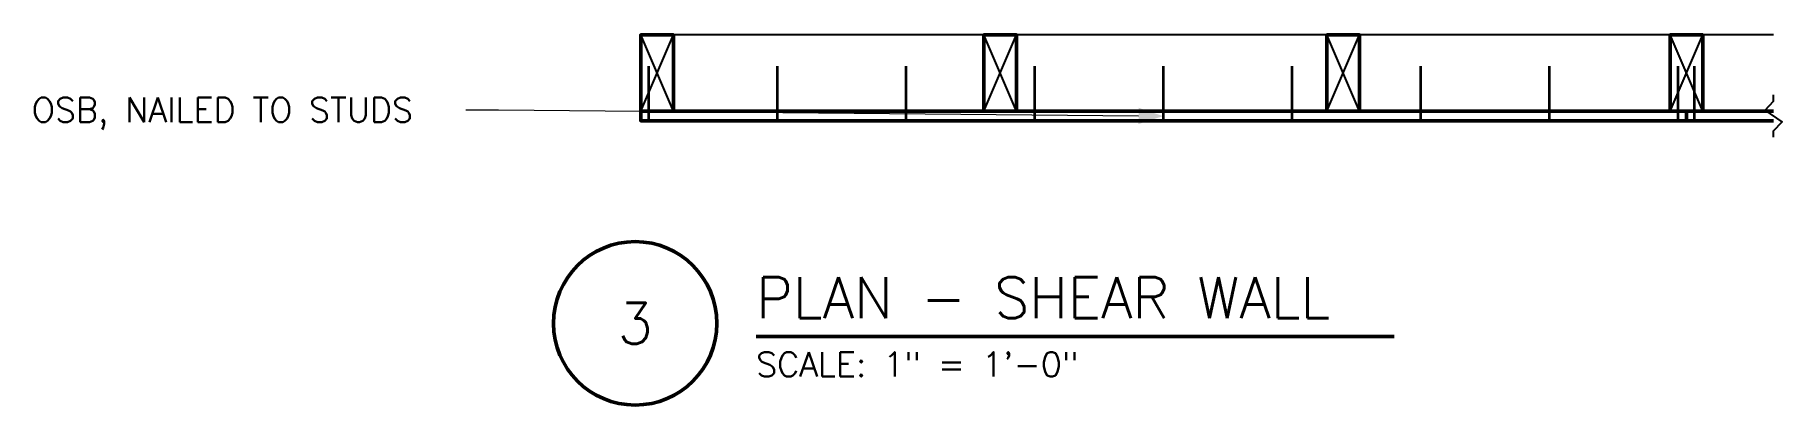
# Model space of a CAD drawing. Header units: inches. Extents: x -27.8 to 52.4, y -17 to 0.
import ezdxf
from ezdxf.enums import TextEntityAlignment as Align

# ---------------------------------------------------------------- set-up
doc = ezdxf.new("R2010")
doc.units = ezdxf.units.IN
doc.header["$MEASUREMENT"] = 0
for name, color, linetype, lineweight in [('S-ANNO-NOTE', 7, 'CONTINUOUS', 18), ('S-ANNO-TTLB', 7, 'CONTINUOUS', 50), ('S-DETL-BRKL', 7, 'CONTINUOUS', 25), ('S-DETL-BYND', 7, 'CONTINUOUS', 25), ('S-DETL-CUT', 7, 'CONTINUOUS', 50), ('S-DETL-STL', 7, 'CONTINUOUS', 35)]:
    doc.layers.add(name, color=color, linetype=linetype, lineweight=lineweight)
doc.styles.add('KERF', font='romans.shx')

msp = doc.modelspace()

# ---------------------------------------------------------------- hatches: boundary and pattern name
at = {"layer": 'S-ANNO-NOTE', "lineweight": 50}
msp.add_hatch(color=256, dxfattribs=at).paths.add_polyline_path([(23.976563, -3.726563), (22.855167, -3.340916), (22.848059, -4.090883)])

# ---------------------------------------------------------------- linework, layer by layer
at = {"layer": 'S-ANNO-NOTE', "lineweight": 18}
msp.add_lwpolyline([(-8.02, -3.4375), (-6.52, -3.4375), (22.851613, -3.7159)], dxfattribs=at)
at = {"layer": 'S-ANNO-TTLB', "lineweight": 50}
msp.add_lwpolyline([(-4, -13.2375, 1), (3.5, -13.2375, 1)], format="xyb", close=True, dxfattribs=at)
msp.add_lwpolyline([(5.3, -13.8375), (34.585714, -13.8375)], dxfattribs=at)
at = {"layer": 'S-DETL-BRKL', "lineweight": 25}
msp.add_lwpolyline([(52, -4.6875), (52, -4.396875), (52.3875, -3.99), (51.6125, -3.4475), (52, -3.040625), (52, -2.75)], dxfattribs=at)
at = {"layer": 'S-DETL-BYND', "lineweight": 25}
for points in [[(0, -3.5), (1.5, 0)], [(1.5, -3.5), (0, 0)], [(15.75, 0), (1.5, 0)], [(15.75, -3.5), (17.25, 0)], [(17.25, -3.5), (15.75, 0)], [(31.5, 0), (17.25, 0)], [(31.5, -3.5), (33, 0)], [(33, -3.5), (31.5, 0)], [(47.25, 0), (33, 0)], [(47.25, -3.5), (48.75, 0)], [(48.75, -3.5), (47.25, 0)], [(52, 0), (48.75, 0)]]:
    msp.add_lwpolyline(points, dxfattribs=at)
at = {"layer": 'S-DETL-CUT', "lineweight": 50}
for points in [[(0, -3.5), (1.5, -3.5), (1.5, 0), (0, 0)], [(15.75, -3.5), (17.25, -3.5), (17.25, 0), (15.75, 0)], [(31.5, -3.5), (33, -3.5), (33, 0), (31.5, 0)], [(47.25, -3.5), (48.75, -3.5), (48.75, 0), (47.25, 0)]]:
    msp.add_lwpolyline(points, close=True, dxfattribs=at)
for points in [[(0, -3.5), (0, -3.9375), (48, -3.9375), (48, -3.5)], [(15.75, -3.5), (1.5, -3.5)], [(31.5, -3.5), (17.25, -3.5)], [(47.25, -3.5), (33, -3.5)], [(48, -3.9375), (52, -3.9375)], [(52, -3.5), (48.75, -3.5)]]:
    msp.add_lwpolyline(points, dxfattribs=at)
at = {"layer": 'S-DETL-STL', "lineweight": 35}
for points in [[(0.375, -4), (0.375, -1.4375)], [(6.28125, -4), (6.28125, -1.4375)], [(12.1875, -4), (12.1875, -1.4375)], [(18.09375, -4), (18.09375, -1.4375)], [(24, -4), (24, -1.4375)], [(29.90625, -4), (29.90625, -1.4375)], [(35.8125, -4), (35.8125, -1.4375)], [(41.71875, -4), (41.71875, -1.4375)], [(47.625, -4), (47.625, -1.4375)], [(48.375, -4), (48.375, -1.4375)]]:
    msp.add_lwpolyline(points, dxfattribs=at)

# ---------------------------------------------------------------- texts
at = {"layer": 'S-ANNO-NOTE', "lineweight": 18, "style": 'KERF'}
msp.add_text('OSB, NAILED TO STUDS', height=1.125, dxfattribs=at).set_placement((-27.946429, -4))
at = {"layer": 'S-ANNO-TTLB', "lineweight": 50, "style": 'KERF'}
msp.add_text('PLAN - SHEAR WALL', height=1.875, dxfattribs=at).set_placement((5.3, -12.9975))
msp.add_text('3', height=1.875, dxfattribs=at).set_placement((-0.25, -13.2375), align=Align.MIDDLE_CENTER)
at = {"layer": 'S-ANNO-TTLB', "lineweight": 18, "style": 'KERF'}
msp.add_text('SCALE: 1" = 1\'-0"', height=1.125, dxfattribs=at).set_placement((5.3, -15.6825))

doc.saveas('drawing.dxf')
